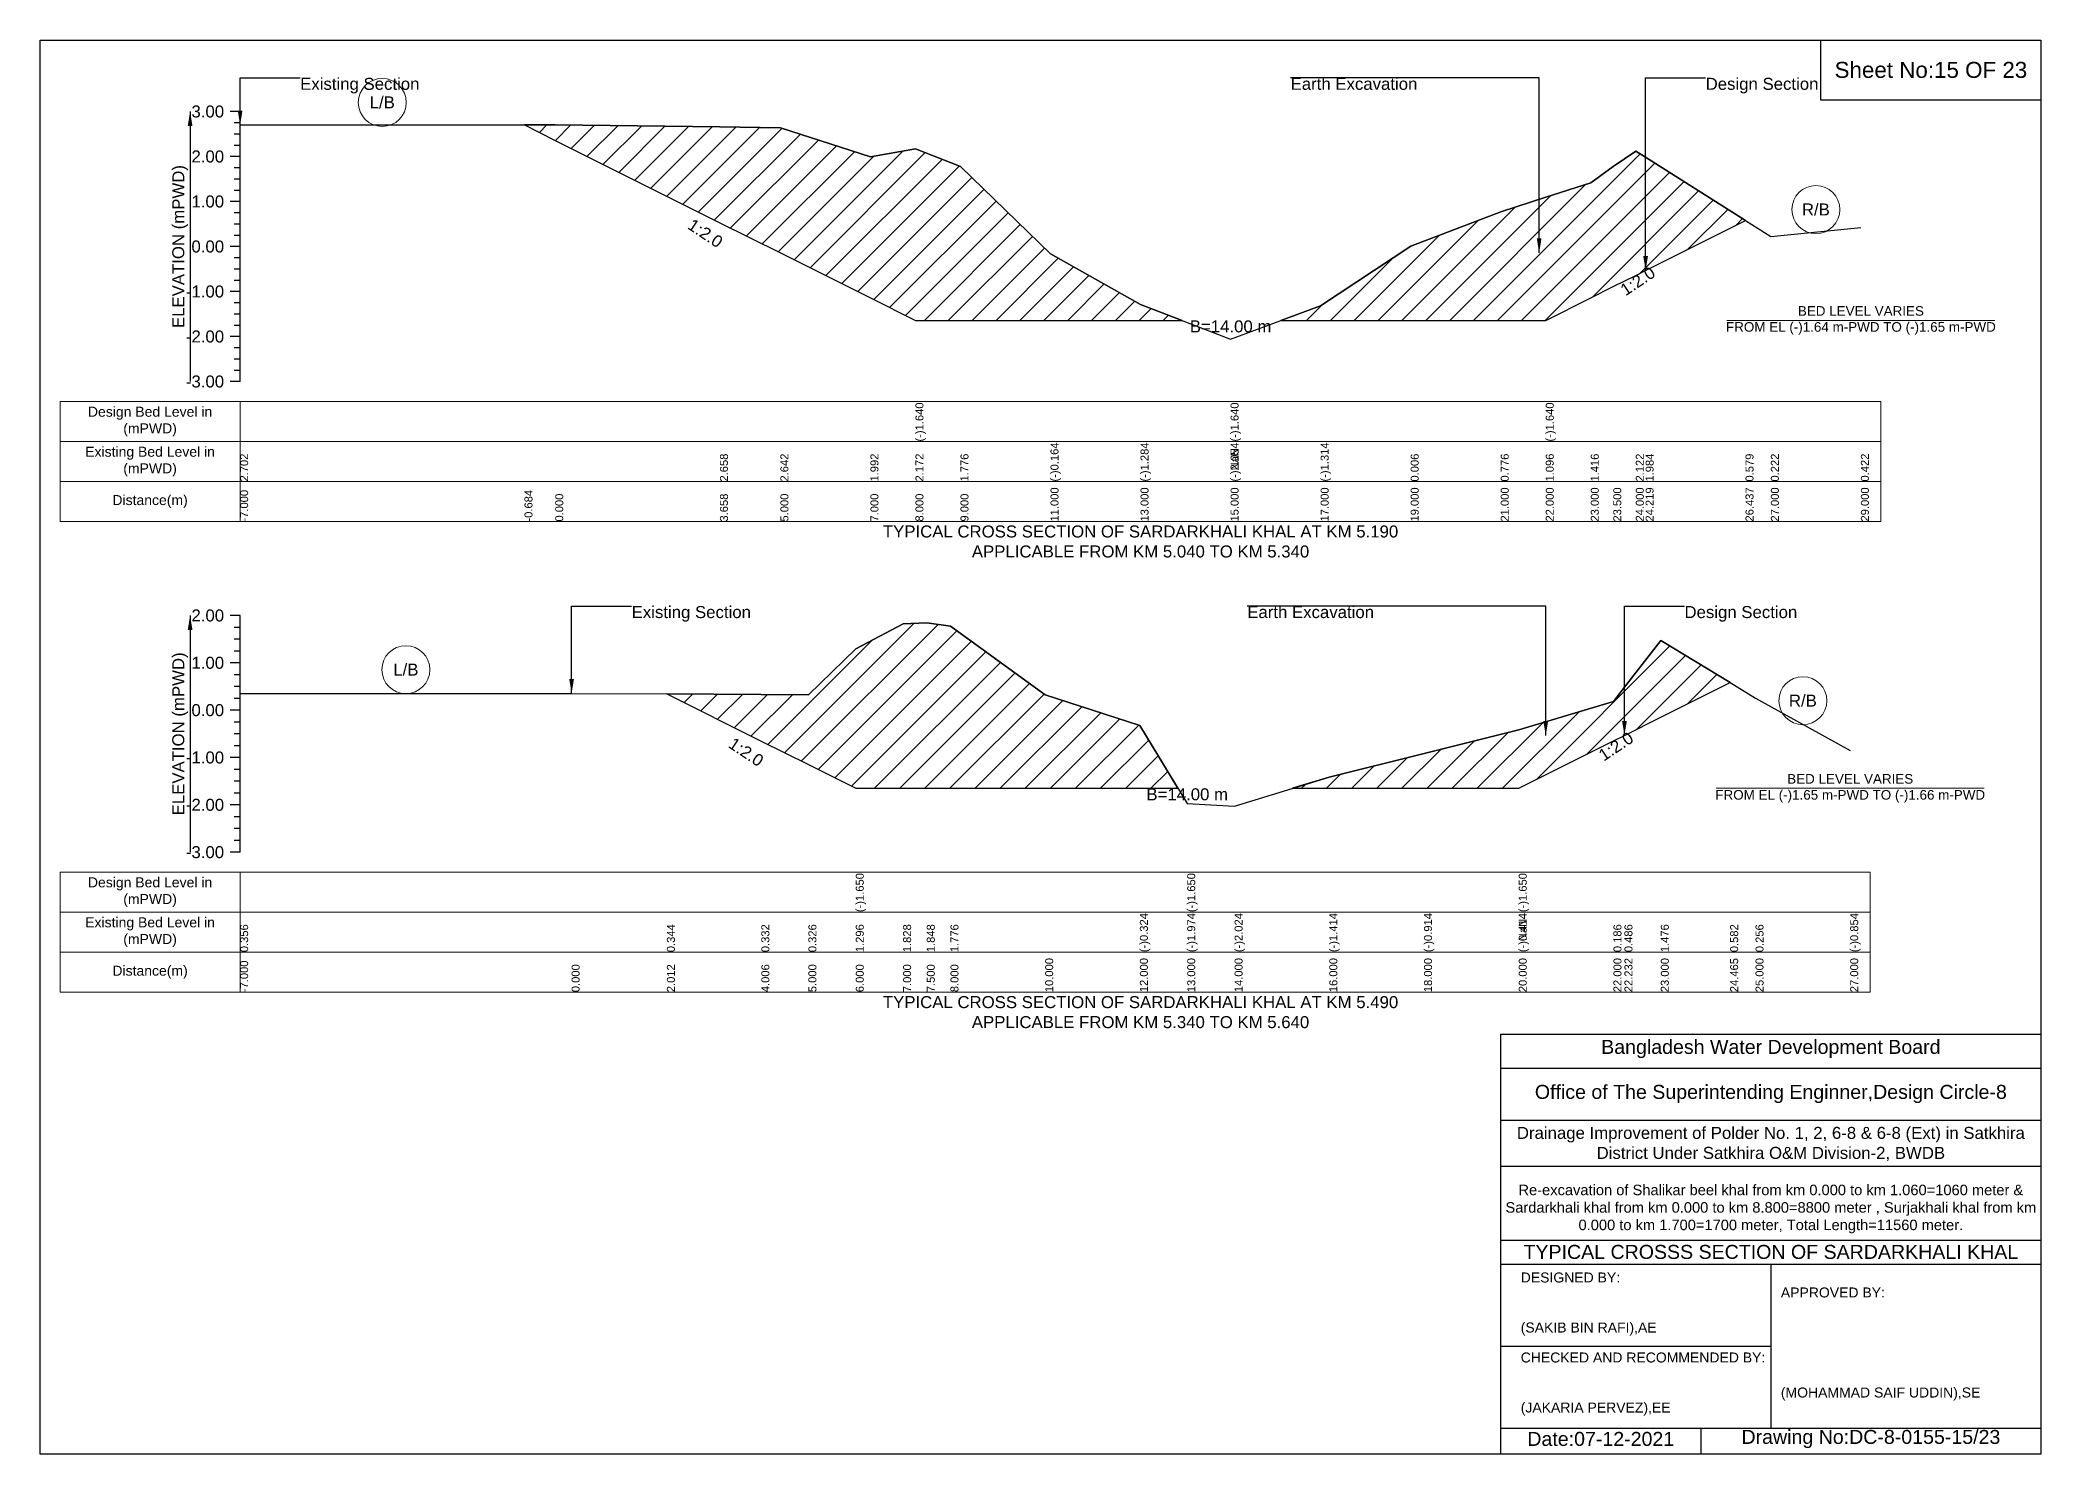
# Model space of a CAD drawing. Header units: inches. Extents: x 93000 to 506000, y -4242 to 0.
# Drawn here: x 240000 to 246000, y -4242 to 0 of the extents above; entities that cross this region are included whole.
import ezdxf

# ---------------------------------------------------------------- set-up
doc = ezdxf.new("R2010")
doc.units = ezdxf.units.IN
doc.header["$LTSCALE"] = 7
doc.header["$MEASUREMENT"] = 0
for name, color, linetype, lineweight in [('Cross section Data Border', 7, 'Continuous', 9), ('Cross Section Labels', 7, 'Continuous', 9), ('Existing_Bed_Level for Xsection', 7, 'Continuous', 25)]:
    doc.layers.add(name, color=color, linetype=linetype, lineweight=lineweight)
doc.styles.get("Standard").update_dxf_attribs({"font": 'arial.ttf'})
doc.dimstyles.get("Standard").update_dxf_attribs({"dimtxt": 0.18, "dimasz": 0.18, "dimexe": 0.18, "dimexo": 0.0625, "dimgap": 0.09, "dimtad": 0, "dimtih": 1, "dimtoh": 1, "dimdec": 4, "dimzin": 0, "dimdsep": 46, "dimtxsty": 'Standard', "dimcen": 0.09, "dimadec": 0, "dimazin": 0, "dimtfac": 1, "dimtdec": 4, "dimtofl": 0, "dimtmove": 0, "dimatfit": 3, "dimfxl": 1, "dimtolj": 1, "dimtzin": 0, "dimarcsym": 0})

msp = doc.modelspace()

# ---------------------------------------------------------------- hatches: boundary and pattern name
at = {"layer": 'Existing_Bed_Level for Xsection'}
h = msp.add_hatch(dxfattribs=at)
h.set_pattern_fill('ANSI31', color=256, scale=405, style=0)
h.paths.add_polyline_path([(241452.7, -254.9), (241545, -301.1), (242038.8, -548), (242220, -638.6), (242490, -773.6), (242625, -841.1), (242760, -841.1), (243030, -841.1), (243300, -841.1), (243424.8, -841.1), (243300, -793.1), (243030, -641.9), (242760, -379.9), (242625, -326.5), (242490, -350.8), (242220, -263), (242038.8, -260.9), (241545, -254.9)])
h = msp.add_hatch(dxfattribs=at)
h.set_pattern_fill('ANSI31', color=256, scale=405, style=0)
h.paths.add_polyline_path([(243721.1, -841.1), (243840, -841.1), (244110, -841.1), (244380, -841.1), (244515, -841.1), (244650, -773.6), (244717.5, -739.9), (244785, -706.1), (244814.5, -691.4), (245114, -541.6), (244814.5, -351.9), (244785, -333.2), (244717.5, -379.9), (244650, -428.6), (244515, -471.8), (244380, -515), (244110, -618.9), (243840, -797.1)])
h = msp.add_hatch(dxfattribs=at)
h.set_pattern_fill('ANSI31', color=256, scale=426, style=0)
h.paths.add_polyline_path([(241879.7, -1961.8), (242162.9, -2103.3), (242304, -2173.9), (242446, -2244.9), (242588, -2244.9), (242659, -2244.9), (242730, -2244.9), (243014, -2244.9), (243298, -2244.9), (243412.1, -2244.9), (243298, -2056.6), (243014, -1964.3), (242730, -1758.4), (242659, -1748.2), (242588, -1751), (242446, -1826.6), (242304, -1964.3), (242162.9, -1963.5)])
h = msp.add_hatch(dxfattribs=at)
h.set_pattern_fill('ANSI31', color=256, scale=426, style=0)
h.paths.add_polyline_path([(243756.1, -2244.9), (243866, -2244.9), (244150, -2244.9), (244434, -2244.9), (244718, -2102.9), (244751, -2086.4), (244860, -2031.9), (245068, -1927.9), (244860, -1801), (244751, -1941.6), (244718, -1984.2), (244434, -2069.4), (244150, -2140.4), (243866, -2211.4)])

# ---------------------------------------------------------------- linework, layer by layer
for points in [[(240000, 0), (246000, 0), (246000, -4242), (240000, -4242)], [(245340, 0), (246000, 0), (246000, -180), (245340, -180)]]:
    msp.add_lwpolyline(points, close=True)
for points in [[(244380, -4242), (244380, -2982), (246000, -2982)], [(244380, -3084), (246000, -3084)], [(244380, -3240), (246000, -3240)], [(244380, -3378), (246000, -3378)], [(244380, -3600), (246000, -3600)], [(244380, -3672), (246000, -3672)], [(245190, -3672), (245190, -4164)], [(244380, -3918), (245190, -3918)], [(244380, -4164), (246000, -4164)], [(244980, -4164), (244980, -4242)]]:
    msp.add_lwpolyline(points)
at = {"layer": 'Cross section Data Border'}
for points in [[(240060, -1084.7), (245520, -1084.7), (245520, -1444.7), (240060, -1444.7)], [(240060, -2496.6), (245488, -2496.6), (245488, -2856.6), (240060, -2856.6)]]:
    msp.add_lwpolyline(points, close=True, dxfattribs=at)
for points in [[(240600, -1084.7), (240600, -1444.7)], [(240060, -1204.7), (245520, -1204.7)], [(240060, -1324.7), (245520, -1324.7)], [(240600, -2496.6), (240600, -2856.6)], [(240060, -2616.6), (245488, -2616.6)], [(240060, -2736.6), (245488, -2736.6)]]:
    msp.add_lwpolyline(points, dxfattribs=at)
at = {"layer": 'Cross Section Labels'}
for points in [[(245058.1, -841.1), (245861.9, -841.1)], [(245026.1, -2244.9), (245829.9, -2244.9)]]:
    msp.add_lwpolyline(points, dxfattribs=at)
for centre in [(241026.3, -187.4), (245325, -508.7), (241097, -1889), (245286, -1982)]:
    msp.add_circle(centre, 72, dxfattribs=at)
at = {"layer": 'Existing_Bed_Level for Xsection'}
for points in [[(240600, -214.7), (240570, -214.7)], [(240600, -1024.7), (240600, -889.7), (240600, -754.7), (240600, -619.7), (240600, -484.7), (240600, -349.7), (240600, -214.7)], [(240600, -248.5), (240582, -248.5)], [(240600, -282.2), (240582, -282.2)], [(240600, -254.9), (241452.7, -254.9), (241545, -254.9), (242038.8, -260.9), (242220, -263), (242490, -350.8), (242625, -326.5), (242625, -326.5), (242760, -379.9), (243030, -641.9), (243300, -793.1), (243570, -897), (243570, -897), (243840, -797.1), (244110, -618.9), (244380, -515), (244515, -471.8), (244515, -471.8), (244650, -428.6), (244717.5, -379.9), (244785, -333.2), (244814.5, -351.9), (245114, -541.6), (245190, -589.7), (245460, -562.7)], [(240600, -349.7), (240570, -349.7)], [(240600, -316), (240582, -316)], [(240600, -383.5), (240582, -383.5)], [(240600, -417.2), (240582, -417.2)], [(240600, -451), (240582, -451)], [(240600, -484.7), (240570, -484.7)], [(240600, -518.5), (240582, -518.5)], [(240600, -552.2), (240582, -552.2)], [(240600, -586), (240582, -586)], [(240600, -619.7), (240570, -619.7)], [(240600, -653.5), (240582, -653.5)], [(240600, -687.2), (240582, -687.2)], [(240600, -754.7), (240570, -754.7)], [(240600, -721), (240582, -721)], [(240600, -788.5), (240582, -788.5)], [(240600, -822.2), (240582, -822.2)], [(240600, -889.7), (240570, -889.7)], [(240600, -856), (240582, -856)], [(240600, -923.5), (240582, -923.5)], [(240600, -957.2), (240582, -957.2)], [(240600, -991), (240582, -991)], [(240600, -1024.7), (240570, -1024.7)], [(240600, -1726.6), (240570, -1726.6)], [(240600, -2436.6), (240600, -2294.6), (240600, -2152.6), (240600, -2010.6), (240600, -1868.6), (240600, -1726.6)], [(240600, -1762.1), (240582, -1762.1)], [(240600, -1797.6), (240582, -1797.6)], [(240600, -1960), (241594, -1960), (241879.7, -1961.8), (242162.9, -1963.5), (242304, -1964.3), (242446, -1826.6), (242446, -1826.6), (242588, -1751), (242659, -1748.2), (242730, -1758.4), (243014, -1964.3), (243298, -2056.6), (243440, -2290.9), (243440, -2290.9), (243582, -2298), (243866, -2211.4), (244150, -2140.4), (244434, -2069.4), (244434, -2069.4), (244718, -1984.2), (244751, -1941.6), (244860, -1801), (245068, -1927.9), (245144, -1974.2), (245428, -2131.9)], [(240600, -1833.1), (240582, -1833.1)], [(240600, -1868.6), (240570, -1868.6)], [(240600, -1904.1), (240582, -1904.1)], [(240600, -1939.6), (240582, -1939.6)], [(240600, -1975.1), (240582, -1975.1)], [(240600, -2010.6), (240570, -2010.6)], [(240600, -2046.1), (240582, -2046.1)], [(240600, -2081.6), (240582, -2081.6)], [(240600, -2152.6), (240570, -2152.6)], [(240600, -2117.1), (240582, -2117.1)], [(240600, -2188.1), (240582, -2188.1)], [(240600, -2223.6), (240582, -2223.6)], [(240600, -2259.1), (240582, -2259.1)], [(240600, -2294.6), (240570, -2294.6)], [(240600, -2330.1), (240582, -2330.1)], [(240600, -2365.6), (240582, -2365.6)], [(240600, -2436.6), (240570, -2436.6)], [(240600, -2401.1), (240582, -2401.1)]]:
    msp.add_lwpolyline(points, dxfattribs=at)
for points in [[(241452.7, -254.9), (241452.7, -254.9), (241545, -301.1), (242038.8, -548), (242220, -638.6), (242490, -773.6), (242625, -841.1), (242625, -841.1), (242760, -841.1), (243030, -841.1), (243300, -841.1), (243424.8, -841.1), (243300, -793.1), (243030, -641.9), (242760, -379.9), (242625, -326.5), (242625, -326.5), (242490, -350.8), (242220, -263), (242038.8, -260.9), (241545, -254.9), (241452.7, -254.9)], [(243721.1, -841.1), (243840, -841.1), (244110, -841.1), (244380, -841.1), (244515, -841.1), (244515, -841.1), (244650, -773.6), (244717.5, -739.9), (244785, -706.1), (244814.5, -691.4), (245114, -541.6), (244814.5, -351.9), (244785, -333.2), (244717.5, -379.9), (244650, -428.6), (244515, -471.8), (244515, -471.8), (244380, -515), (244110, -618.9), (243840, -797.1)], [(241879.7, -1961.8), (241879.7, -1961.8), (242162.9, -2103.3), (242304, -2173.9), (242446, -2244.9), (242446, -2244.9), (242588, -2244.9), (242659, -2244.9), (242730, -2244.9), (243014, -2244.9), (243298, -2244.9), (243412.1, -2244.9), (243298, -2056.6), (243014, -1964.3), (242730, -1758.4), (242659, -1748.2), (242588, -1751), (242446, -1826.6), (242446, -1826.6), (242304, -1964.3), (242162.9, -1963.5), (241879.7, -1961.8)], [(243756.1, -2244.9), (243866, -2244.9), (244150, -2244.9), (244434, -2244.9), (244434, -2244.9), (244718, -2102.9), (244751, -2086.4), (244860, -2031.9), (245068, -1927.9), (244860, -1801), (244751, -1941.6), (244718, -1984.2), (244434, -2069.4), (244434, -2069.4), (244150, -2140.4), (243866, -2211.4)]]:
    msp.add_lwpolyline(points, close=True, dxfattribs=at)

# ---------------------------------------------------------------- texts
at = {"attachment_point": 5}
for s, insert, char_height in [('Sheet No:15 OF 23', (245670, -90), 48), ('Bangladesh Water Development Board', (245190, -3027), 42), ('Office of The Superintending Enginner,Design Circle-8', (245190, -3162), 42)]:
    msp.add_mtext(s, dxfattribs=dict(at, insert=insert, char_height=char_height))
for s, insert, char_height, width, attachment_point in [('Drainage Improvement of Polder No. 1, 2, 6-8 & 6-8 (Ext) in Satkhira District Under Satkhira O&M Division-2, BWDB', (245190, -3312), 36, 1680, 5), ('Re-excavation of Shalikar beel khal from km 0.000 to km 1.060=1060 meter & Sardarkhali khal from km 0.000 to km 8.800=8800 meter , Surjakhali khal from km 0.000 to km 1.700=1700 meter, Total Length=11560 meter.', (245190, -3507), 31.4683, 1620, 5), ('TYPICAL CROSSS SECTION OF SARDARKHALI KHAL', (245190, -3636), 42, 1680, 5), ('DESIGNED BY:^J^J^J(SAKIB BIN RAFI),AE', (244440, -3792), 30, 840, 4), ('APPROVED BY:^J^J^J^J^J^J(MOHAMMAD SAIF UDDIN),SE', (245220, -3912), 30, 840, 4), ('CHECKED AND RECOMMENDED BY:^J^J^J(JAKARIA PERVEZ),EE', (244440, -4032), 30, 840, 4), ('Date:07-12-2021', (244680, -4197), 42, 840, 5), ('Drawing No:DC-8-0155-15/23', (245490, -4197), 42, 1320, 5)]:
    msp.add_mtext(s, dxfattribs=dict(insert=insert, char_height=char_height, width=width, attachment_point=attachment_point))
at = {"layer": 'Cross section Data Border', "char_height": 30, "width": 480, "attachment_point": 5}
for s, insert in [('Design Bed Level in (mPWD)', (240330, -1144.7)), ('Existing Bed Level in (mPWD)', (240330, -1264.7)), ('Distance(m)', (240330, -1384.7)), ('Design Bed Level in (mPWD)', (240330, -2556.6)), ('Existing Bed Level in (mPWD)', (240330, -2676.6)), ('Distance(m)', (240330, -2796.6))]:
    msp.add_mtext(s, dxfattribs=dict(at, insert=insert))
at = {"layer": 'Cross Section Labels'}
for s, insert, char_height, attachment_point in [('Existing Section', (240780, -113.5), 36, 1), ('Earth Excavation', (243750, -113.5), 36, 1), ('Design Section', (244994.5, -113.5), 36, 1), ('L/B', (241026.3, -187.4), 36, 5), ('R/B', (245325, -508.7), 36, 5), ('BED LEVEL VARIES ^JFROM EL (-)1.64 m-PWD TO (-)1.65 m-PWD', (245460, -841.1), 28.8, 5), ('B=14.00 m', (243570, -841.1), 36, 2), ('TYPICAL CROSS SECTION OF SARDARKHALI KHAL AT KM 5.190^JAPPLICABLE FROM KM 5.040 TO KM 5.340', (243300, -1504.7), 36, 5), ('Existing Section', (241774, -1698.2), 36, 1), ('Earth Excavation', (243620, -1698.2), 36, 1), ('Design Section', (244931, -1698.2), 36, 1), ('L/B', (241097, -1889), 36, 5), ('R/B', (245286, -1982), 36, 5), ('BED LEVEL VARIES ^JFROM EL (-)1.65 m-PWD TO (-)1.66 m-PWD', (245428, -2244.9), 28.8, 5), ('B=14.00 m', (243440, -2244.9), 36, 2), ('TYPICAL CROSS SECTION OF SARDARKHALI KHAL AT KM 5.490^JAPPLICABLE FROM KM 5.340 TO KM 5.640', (243300, -2916.6), 36, 5)]:
    msp.add_mtext(s, dxfattribs=dict(at, insert=insert, char_height=char_height, attachment_point=attachment_point))
at = {"layer": 'Cross Section Labels', "char_height": 36, "attachment_point": 2}
for insert, rotation in [((242005.1, -564.9), 326.30993), ((244780.8, -708.2), 33.69007), ((242127.4, -2121.1), 326.30993), ((244715.5, -2104.1), 33.69007)]:
    msp.add_mtext('1:2.0', dxfattribs=dict(at, insert=insert, rotation=rotation))
at = {"layer": 'Existing_Bed_Level for Xsection', "char_height": 36, "attachment_point": 6}
for s, insert in [('3.00', (240552, -214.7)), ('2.00', (240552, -349.7)), ('1.00', (240552, -484.7)), ('0.00', (240552, -619.7)), ('-1.00', (240552, -754.7)), ('-2.00', (240552, -889.7)), ('-3.00', (240552, -1024.7)), ('2.00', (240552, -1726.6)), ('1.00', (240552, -1868.6)), ('0.00', (240552, -2010.6)), ('-1.00', (240552, -2152.6)), ('-2.00', (240552, -2294.6)), ('-3.00', (240552, -2436.6))]:
    msp.add_mtext(s, dxfattribs=dict(at, insert=insert))
at = {"layer": 'Existing_Bed_Level for Xsection', "rotation": 90}
for s, insert, char_height, attachment_point in [('ELEVATION (mPWD)', (240420, -619.7), 36, 5), ('(-)1.640', (242625, -1204.7), 24, 1), ('(-)1.640', (243570, -1204.7), 24, 1), ('(-)1.640', (244515, -1204.7), 24, 1), ('2.702', (240600, -1324.7), 24, 1), ('2.702', (240600, -1324.7), 24, 1), ('2.702', (240600, -1324.7), 24, 1), ('2.658', (242038.8, -1324.7), 24, 1), ('2.642', (242220, -1324.7), 24, 1), ('1.992', (242490, -1324.7), 24, 1), ('2.172', (242625, -1324.7), 24, 1), ('2.172', (242625, -1324.7), 24, 1), ('2.172', (242625, -1324.7), 24, 1), ('1.776', (242760, -1324.7), 24, 1), ('1.776', (242760, -1324.7), 24, 1), ('(-)0.164', (243030, -1324.7), 24, 1), ('(-)1.284', (243300, -1324.7), 24, 1), ('(-)2.054', (243570, -1324.7), 24, 1), ('(-)2.054', (243570, -1324.7), 24, 1), ('(-)NaN', (243570, -1324.7), 24, 1), ('(-)1.314', (243840, -1324.7), 24, 1), ('0.006', (244110, -1324.7), 24, 1), ('0.776', (244380, -1324.7), 24, 1), ('1.096', (244515, -1324.7), 24, 1), ('1.096', (244515, -1324.7), 24, 1), ('1.096', (244515, -1324.7), 24, 1), ('1.416', (244650, -1324.7), 24, 1), ('2.122', (244785, -1324.7), 24, 1), ('1.984', (244814.5, -1324.7), 24, 1), ('0.579', (245114, -1324.7), 24, 1), ('0.222', (245190, -1324.7), 24, 1), ('0.422', (245460, -1324.7), 24, 1), ('-7.000', (240600, -1444.7), 24, 1), ('-0.684', (241452.7, -1444.7), 24, 1), ('0.000', (241545, -1444.7), 24, 1), ('3.658', (242038.8, -1444.7), 24, 1), ('5.000', (242220, -1444.7), 24, 1), ('7.000', (242490, -1444.7), 24, 1), ('8.000', (242625, -1444.7), 24, 1), ('8.000', (242625, -1444.7), 24, 1), ('8.000', (242625, -1444.7), 24, 1), ('9.000', (242760, -1444.7), 24, 1), ('11.000', (243030, -1444.7), 24, 1), ('13.000', (243300, -1444.7), 24, 1), ('15.000', (243570, -1444.7), 24, 1), ('15.000', (243570, -1444.7), 24, 1), ('15.000', (243570, -1444.7), 24, 1), ('17.000', (243840, -1444.7), 24, 1), ('19.000', (244110, -1444.7), 24, 1), ('21.000', (244380, -1444.7), 24, 1), ('22.000', (244515, -1444.7), 24, 1), ('22.000', (244515, -1444.7), 24, 1), ('22.000', (244515, -1444.7), 24, 1), ('23.000', (244650, -1444.7), 24, 1), ('23.500', (244717.5, -1444.7), 24, 1), ('24.000', (244785, -1444.7), 24, 1), ('24.219', (244814.5, -1444.7), 24, 1), ('26.437', (245114, -1444.7), 24, 1), ('27.000', (245190, -1444.7), 24, 1), ('29.000', (245460, -1444.7), 24, 1), ('ELEVATION (mPWD)', (240420, -2081.6), 36, 5), ('(-)1.650', (242446, -2616.6), 24, 1), ('(-)1.650', (243440, -2616.6), 24, 1), ('(-)1.650', (244434, -2616.6), 24, 1), ('(-)0.324', (243298, -2736.6), 24, 1), ('(-)1.974', (243440, -2736.6), 24, 1), ('(-)1.974', (243440, -2736.6), 24, 1), ('(-)1.974', (243440, -2736.6), 24, 1), ('(-)2.024', (243582, -2736.6), 24, 1), ('(-)1.414', (243866, -2736.6), 24, 1), ('(-)0.914', (244150, -2736.6), 24, 1), ('(-)0.414', (244434, -2736.6), 24, 1), ('(-)0.414', (244434, -2736.6), 24, 1), ('(-)NaN', (244434, -2736.6), 24, 1), ('(-)0.854', (245428, -2736.6), 24, 1), ('0.356', (240600, -2736.6), 24, 1), ('0.356', (240600, -2736.6), 24, 1), ('0.344', (241879.7, -2736.6), 24, 1), ('0.332', (242162.9, -2736.6), 24, 1), ('0.326', (242304, -2736.6), 24, 1), ('0.326', (242304, -2736.6), 24, 1), ('1.296', (242446, -2736.6), 24, 1), ('1.296', (242446, -2736.6), 24, 1), ('1.296', (242446, -2736.6), 24, 1), ('1.828', (242588, -2736.6), 24, 1), ('1.848', (242659, -2736.6), 24, 1), ('1.776', (242730, -2736.6), 24, 1), ('0.186', (244718, -2736.6), 24, 1), ('0.486', (244751, -2736.6), 24, 1), ('1.476', (244860, -2736.6), 24, 1), ('0.582', (245068, -2736.6), 24, 1), ('0.256', (245144, -2736.6), 24, 1), ('10.000', (243014, -2856.6), 24, 1), ('12.000', (243298, -2856.6), 24, 1), ('13.000', (243440, -2856.6), 24, 1), ('13.000', (243440, -2856.6), 24, 1), ('13.000', (243440, -2856.6), 24, 1), ('14.000', (243582, -2856.6), 24, 1), ('16.000', (243866, -2856.6), 24, 1), ('18.000', (244150, -2856.6), 24, 1), ('20.000', (244434, -2856.6), 24, 1), ('20.000', (244434, -2856.6), 24, 1), ('20.000', (244434, -2856.6), 24, 1), ('22.000', (244718, -2856.6), 24, 1), ('22.232', (244751, -2856.6), 24, 1), ('23.000', (244860, -2856.6), 24, 1), ('24.465', (245068, -2856.6), 24, 1), ('25.000', (245144, -2856.6), 24, 1), ('27.000', (245428, -2856.6), 24, 1), ('-7.000', (240600, -2856.6), 24, 1), ('0.000', (241594, -2856.6), 24, 1), ('2.012', (241879.7, -2856.6), 24, 1), ('4.006', (242162.9, -2856.6), 24, 1), ('5.000', (242304, -2856.6), 24, 1), ('6.000', (242446, -2856.6), 24, 1), ('6.000', (242446, -2856.6), 24, 1), ('6.000', (242446, -2856.6), 24, 1), ('7.000', (242588, -2856.6), 24, 1), ('7.500', (242659, -2856.6), 24, 1), ('8.000', (242730, -2856.6), 24, 1)]:
    msp.add_mtext(s, dxfattribs=dict(at, insert=insert, char_height=char_height, attachment_point=attachment_point))

# ---------------------------------------------------------------- leaders
at = {"layer": 'Cross Section Labels', "annotation_type": 0, "has_hookline": 1}
for points, hookline_direction, text_width in [([(240600, -254.9), (240600, -113.5), (240779.9, -113.5)], 0, 350.4), ([(244495.2, -638.4), (244495.2, -113.5), (243750.1, -113.5)], 1, 372.7), ([(244814.5, -691.4), (244814.5, -113.5), (244994.4, -113.5)], 0, 330.9), ([(241594, -1960), (241594, -1698.2), (241773.9, -1698.2)], 0, 350.4), ([(244515, -2086.6), (244515, -1698.2), (243620.1, -1698.2)], 1, 372.7), ([(244751, -2086.4), (244751, -1698.2), (244930.9, -1698.2)], 0, 330.9)]:
    msp.add_leader(points, dimstyle='Standard', override={"dimasz": 43.2}, dxfattribs=dict(at, hookline_direction=hookline_direction, text_width=text_width))
at = {"layer": 'Existing_Bed_Level for Xsection'}
for points in [[(240450, -214.7), (240450, -1024.7)], [(240450, -1726.6), (240450, -2436.6)]]:
    msp.add_leader(points, dimstyle='Standard', override={"dimasz": 43.2}, dxfattribs=at)

doc.saveas('drawing.dxf')
